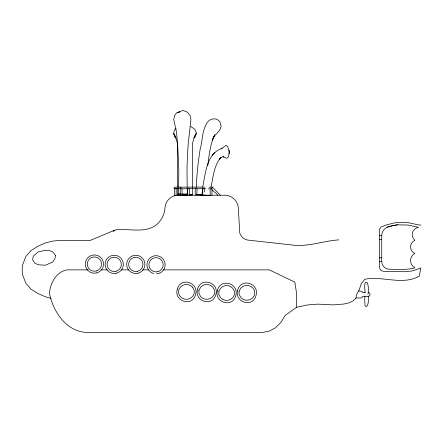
<?xml version="1.0" encoding="UTF-8"?>
<svg xmlns="http://www.w3.org/2000/svg" width="443" height="443" viewBox="0 0 443 443"><rect width="100%" height="100%" fill="white"/><g stroke="black" fill="none" stroke-linecap="round" stroke-linejoin="round"><path stroke-width="0.66" d="M180.672 193.968L178.429 193.968L178.595 188.724M178.64 187.411L178.822 169.049L177.632 144.163L176.452 131.77L173.745 119.427L174.553 115.568L176.757 112.738L179.775 111.708M196.282 187.361C196.747 174.62 198.143 161.928 200.12 149.33C202.578 141.317 201.836 132.429 205.956 124.943C207.845 118.901 216.306 116.26 220.01 122.08L221.112 126.482C220.381 131.15 216.079 133.498 213.642 137.053C210.098 146.179 208.908 156.025 207.795 165.693M202.972 195.13L201.958 195.031L202.501 188.596M365.065 295.863L364.672 299.363L365.065 305.676L366.029 306.656L367.275 305.886C368.665 302.901 368.487 299.407 368.222 296.195M367.983 294.373C368.482 290.586 368.869 286.438 367.275 282.867L366.029 282.102L365.065 283.077L364.672 286.095L365.065 292.895M88.174 269.865L66.943 269.865C56.172 271.814 50.081 283.398 49.461 293.482C53.337 312.226 66.921 332.366 87.952 332.488L261.891 332.488L268.84 331.331L275.319 327.92L280.879 322.504L285.148 315.438L296.611 307.276L307.032 305.022L317.697 304.12L333.618 304.889L344.023 304.014L349.084 302.84L353.027 300.98L356 298.001L356.526 294.551L358.631 290.929L361.698 291.322L362.651 292.003M202.606 187.306C205.685 173.512 206.266 153.688 222.187 148.289L221.157 148.87L225.991 145.42L227.431 146.284C229.391 149.612 229.684 153.959 227.984 157.459L226.628 158.323L223.272 156.689M210.995 187.35C213.127 177.305 213.936 165.366 220.968 157.409L219.113 159.137L222.225 156.805L223.986 156.999L223.139 156.606M358.78 290.946L361.25 283.813L364.871 279.245C382.597 275.718 402.36 285.663 419.2 276.177L420.85 268.054L411.957 271.011L404.714 271.725L386.601 271.537L382.979 271.21L380.925 270.413L379.856 268.785L379.358 263.491L379.358 233.815L379.634 228.904L381.135 226.993L386.601 224.872L393.849 223.017L397.471 222.447L408.335 222.696L419.2 225.033L420.85 225.033M229.125 153.605L229.54 151.777L228.942 149.95M212.286 140.154L214.766 134.816L213.028 138.46M220.304 195.213L212.502 187.129C209.412 190.385 216.86 192.555 217.618 195.23M113.181 231.545L114.466 230.26L116.221 229.79C129.317 228.355 144.429 233.489 156.008 225.182C161.307 220.885 164.547 214.584 165.006 207.784C165.283 200.984 171.236 195.258 178.036 195.23L224.839 195.23C231.778 195.197 237.902 200.934 238.323 207.856L239.746 232.996C240.837 236.601 243.988 239.392 247.687 240.073L294.844 245.3C309.768 246.43 324.071 240.82 338.845 239.873M212.175 155.122L214.8 152.492M194.538 136.948L193.995 137.457L196.022 133.636L194.361 137.197L192.389 143.598L192.389 187.35M181.121 187.129L180.65 187.566L180.655 188.425L182.029 188.84L196.592 188.557L197.035 188.84L196.797 195.23M362.651 296.915L361.698 297.713L360.486 298.001L356 298.001M174.525 188.58L180.672 188.762M175.832 188.84L176.153 188.607L176.148 195.23L174.343 195.23L174.343 188.513M176.043 128.631L174.991 129.362L173.446 133.354L174.991 137.347L176.043 138.078M193.868 138.078L194.926 137.347L196.465 133.354L194.926 129.362L190.711 126.438M188.175 188.557L187.738 188.845L187.732 195.23M195.679 188.557L195.247 188.845L195.236 195.23M203.182 188.557L197.03 188.845M114.466 230.26L90.228 240.427L60.364 240.427L52.795 241.07L45.319 242.991L38.032 246.175L31.021 250.572L25.844 256.497L22.576 265.008L22.15 269.865L22.576 274.715L25.844 283.227L31.021 289.152L38.032 293.554L45.319 296.732L51.034 298.383M201.958 195.031L203.243 195.031M179.692 112.118L177.887 112.738L179.426 111.702L182.909 110.512L186.387 111.702L187.926 112.738L190.136 115.568L190.939 119.427L188.181 144.163L187.389 156.595L186.996 169.049L187.179 187.411M177.527 188.712L177.527 194.842L180.561 194.538M192.389 188.712L192.389 194.842L189.349 195.147M180.229 195.23L180.229 188.607L180.81 188.557M156.512 273.84L158.417 273.591A9.126 9.126 0 0 0 163.528 259.548A9.126 9.126 0 0 0 148.582 259.548A9.126 9.126 0 0 0 153.693 273.591M196.875 194.422L202.191 194.56M181.857 194.494L188.054 194.494M188.054 195.191L181.857 195.191M204.998 187.129L175.24 187.129L174.077 187.561L174.088 188.419L174.802 188.674M209.09 187.129L212.502 187.129M202.739 195.23L202.739 188.84L204.101 188.557L205.79 188.845M208.304 188.845L210.187 188.845M178.429 193.968L179.033 193.968M181.791 193.968L187.383 193.968L187.217 188.724M381.733 261.431L381.733 235.67A9.309 9.303 -90 0 1 387.326 227.137A56.222 56.2 90 0 1 397.653 224.822L408.092 225.061L418.474 227.303A7.442 7.437 -90 0 0 414.853 240.344A7.066 7.06 -90 0 0 414.853 253.385A8.173 8.168 -90 0 0 414.853 267.827C406.89 270.097 398.49 269.316 390.316 269.283A7.885 7.88 -90 0 1 381.733 261.431L379.358 261.431M379.358 235.67L381.733 235.67M379.358 239.292L381.733 239.292M379.358 257.809L381.733 257.809M101.27 269.865L107.477 269.865M121.282 269.865L128.874 269.865M142.674 269.865L148.887 269.865M163.378 269.865L269.272 269.865L294.844 282.147L296.611 293.659L296.611 307.276M362.595 292.435L365.242 292.435M368.443 292.435L368.941 292.435L369.949 293.609L369.949 295.149L368.941 296.323L365.885 296.323M362.595 296.323L365.242 296.323M186.785 193.968L187.383 193.968M203.254 195.219L196.947 194.809M203.896 195.064L210.264 195.507M189.349 194.538L192.389 194.842M180.561 195.147L177.527 194.842M204.827 195.269L205.923 195.341M211.61 188.607L210.181 188.84L210.181 195.23M180.229 188.607L180.561 188.845M175.373 136.948L175.915 137.457L173.889 133.636L175.55 137.197L177.527 143.598L177.527 187.35M192.395 287.058C195.025 289.722 194.97 294.235 192.295 296.849A8.151 8.151 0 0 1 180.456 296.749C177.826 294.08 177.881 289.572 180.556 286.959A8.151 8.151 0 0 1 192.395 287.058M211.981 189.377L211.981 195.23M204.539 188.84L204.539 192.035M189.532 188.84L189.532 195.23M182.029 188.84L182.029 195.23M387.326 227.137A56.222 56.2 -90 0 1 397.653 224.822M177.272 289.229C173.65 301.406 192.412 307.292 195.579 294.578C199.2 282.396 180.439 276.51 177.272 289.229M197.539 289.229C193.918 301.406 212.679 307.292 215.846 294.578C219.468 282.396 200.712 276.51 197.539 289.229M198.935 290.276L198.907 293.421L200.729 296.749A8.151 8.151 0 0 0 212.568 296.849C215.237 294.235 215.292 289.722 212.662 287.058A8.151 8.151 0 0 0 200.823 286.953L198.935 290.276M217.474 290.309C213.858 302.491 232.614 308.372 235.787 295.658C239.403 283.476 220.647 277.589 217.474 290.309M218.87 291.356L218.842 294.501L220.664 297.829A8.151 8.151 0 0 0 232.503 297.929C235.172 295.315 235.233 290.802 232.597 288.138A8.151 8.151 0 0 0 220.758 288.033L218.87 291.356M237.719 290.132C234.098 302.314 252.859 308.201 256.026 295.481C259.648 283.298 240.887 277.418 237.719 290.132M239.115 291.178L239.087 294.329L240.903 297.652A8.151 8.151 0 0 0 252.743 297.757C255.412 295.138 255.473 290.63 252.842 287.961A8.151 8.151 0 0 0 241.003 287.861L239.115 291.178M55.469 255.351L55.032 258.208L52.795 262.029L45.319 265.224L38.032 264.737L34.637 262.932L32.572 259.731L33.33 256.17L38.032 251.984L45.319 250.256L49.516 250.583L52.795 251.984L55.469 255.351M96.264 270.972L94.414 271.216A7.138 7.138 0 0 1 87.947 261.06A7.138 7.138 0 0 1 99.885 259.487A7.138 7.138 0 0 1 96.264 270.972M96.779 272.888L94.414 273.198A9.126 9.126 0 0 1 86.147 260.218A9.126 9.126 0 0 1 101.403 258.214A9.126 9.126 0 0 1 96.779 272.888M116.077 271.271L114.228 271.515A7.138 7.138 0 0 1 107.76 261.359A7.138 7.138 0 0 1 119.699 259.786A7.138 7.138 0 0 1 116.077 271.271M116.592 273.187L114.228 273.497A9.126 9.126 0 0 1 105.96 260.517A9.126 9.126 0 0 1 121.216 258.513A9.126 9.126 0 0 1 116.592 273.187M137.635 271.271L135.785 271.515A7.138 7.138 0 0 1 129.317 261.359A7.138 7.138 0 0 1 141.256 259.786A7.138 7.138 0 0 1 137.635 271.271M138.144 273.187L135.785 273.497A9.126 9.126 0 0 1 127.518 260.517A9.126 9.126 0 0 1 142.773 258.513A9.126 9.126 0 0 1 138.144 273.187M157.902 271.675L156.052 271.919A7.138 7.138 0 0 1 149.584 261.763A7.138 7.138 0 0 1 161.523 260.191A7.138 7.138 0 0 1 157.902 271.675"/></g></svg>
